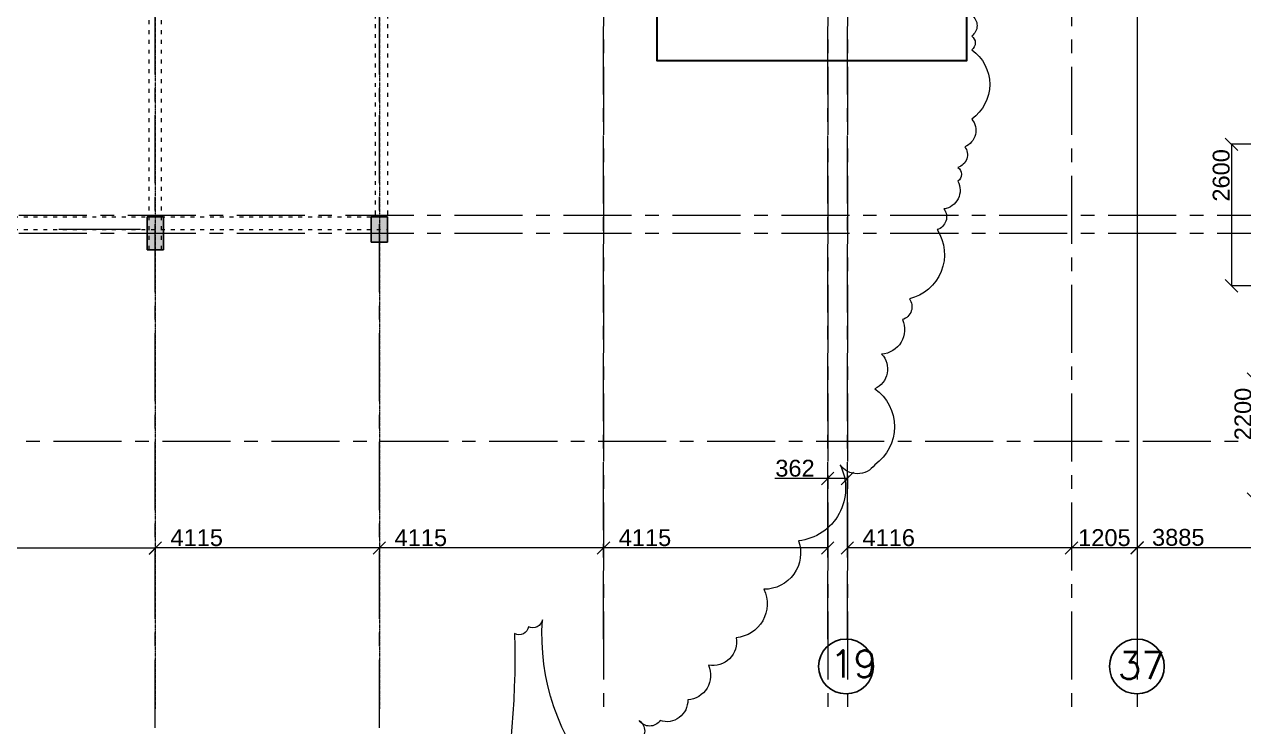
# Model space of a CAD drawing. Header units: inches. Extents: x 719368 to 6315912, y -2624014 to 446967.
# Drawn here: x 5497823 to 5520208, y -2127265 to -2114368 of the extents above; entities that cross this region are included whole.
import ezdxf

# ---------------------------------------------------------------- set-up
doc = ezdxf.new("R2010")
doc.units = ezdxf.units.IN
doc.header["$LTSCALE"] = 20
doc.header["$MEASUREMENT"] = 0
doc.header["$PDMODE"] = 3
for name, pattern in [('ACAD_ISO03W100', [30, 12, -18]), ('CENTER', [2, 1.25, -0.25, 0.25, -0.25]), ('CENTER2', [1.125, 0.75, -0.125, 0.125, -0.125])]:
    doc.linetypes.add(name, pattern=pattern)
doc.layers.get('0').update_dxf_attribs({"color": 51, "lineweight": 30})
doc.layers.get('Defpoints').update_dxf_attribs({"lineweight": 25})
for name, color, linetype, lineweight in [('COLUMN', 2, 'Continuous', 25), ('DIM', 7, 'Continuous', 13), ('GRID', 202, 'CENTER', 5), ('HIDDEN', 181, 'ACAD_ISO03W100', 18), ('STAIR', 4, 'Continuous', 25), ('WALL', 1, 'Continuous', 18), ('Window-Wall', 7, 'Continuous', 20)]:
    doc.layers.add(name, color=color, linetype=linetype, lineweight=lineweight)
doc.layers.add('grid text', color=140, linetype='Continuous')
doc.styles.add('BOLD', font='arial.ttf')
doc.styles.add('Tabrej', font='romans.shx')
doc.dimstyles.new('PL1', dxfattribs={"dimtxt": 275, "dimasz": 230, "dimexe": 0.18, "dimexo": 12, "dimgap": 30, "dimtad": 1, "dimjust": 1, "dimdec": 0, "dimzin": 0, "dimdsep": 46, "dimtxsty": 'BOLD', "dimblk": 'OBLIQUE', "dimcen": 0.09, "dimclrd": 256, "dimclre": 256, "dimadec": 0, "dimazin": 0, "dimtfac": 1, "dimtdec": 0, "dimtofl": 0, "dimtmove": 0, "dimatfit": 3, "dimfxl": 0, "dimtolj": 1, "dimtzin": 0, "dimlwd": -1, "dimlwe": -1, "dimarcsym": 0})

# ---------------------------------------------------------------- blocks, each defined once
blk = doc.blocks.new('C2')
at = {"layer": 'COLUMN'}
h = blk.add_hatch(color=7, dxfattribs=at)
h.dxf.hatch_style = 1
h.paths.add_polyline_path([(0.3, 0), (0, 0), (0, -0.6), (0.3, -0.6)])
for p, q in [((0, 0), (0, -0.6)), ((0.3, 0), (0, 0)), ((0.3, -0.6), (0.3, 0)), ((0, -0.6), (0.3, -0.6))]:
    blk.add_line(p, q, dxfattribs=at)
blk = doc.blocks.new('CU')
at = {"layer": 'WALL', "linetype": 'CENTER2'}
h = blk.add_hatch(color=256, dxfattribs=at)
h.dxf.hatch_style = 1
h.paths.add_polyline_path([(0, 0.035), (0, -0.265), (0.46, -0.265), (0.46, 0.035)])
at = {"layer": 'COLUMN', "linetype": 'CENTER2'}
blk.add_lwpolyline([(0, 0.035), (0, -0.265), (0.46, -0.265), (0.46, 0.035), (0, 0.035)], dxfattribs=at)
blk = doc.blocks.new('_Oblique')
at = {"layer": 'STAIR', "color": 0, "lineweight": -2}
blk.add_line((-0.5, -0.5), (0.5, 0.5), dxfattribs=at)
blk = doc.blocks.new('*D522')
at = {"layer": 'Defpoints', "color": 0}
for p in [(5496112, -2123984), (5500227, -2123984), (5500227, -2123986)]:
    blk.add_point(p, dxfattribs=at)
at = {"layer": 'DIM'}
for p, q in [((5496112, -2123996), (5496112, -2123986)), ((5500227, -2123986), (5496112, -2123986)), ((5500227, -2123996), (5500227, -2123986))]:
    blk.add_line(p, q, dxfattribs=at)
at = {"layer": 'DIM', "xscale": 230, "yscale": 230, "zscale": 230, "rotation": 180}
blk.add_blockref('_Oblique', (5496112, -2123986), dxfattribs=at)
at = {"layer": 'DIM', "xscale": 230, "yscale": 230, "zscale": 230}
blk.add_blockref('_Oblique', (5500227, -2123986), dxfattribs=at)
at = {"layer": 'DIM', "color": 0, "insert": (5496872, -2123798), "char_height": 310, "attachment_point": 5, "style": 'BOLD'}
blk.add_mtext('\\A1;4115', dxfattribs=at)
blk = doc.blocks.new('*D523')
at = {"layer": 'Defpoints', "color": 0}
for p in [(5500227, -2123984), (5504341, -2123984), (5504341, -2123984)]:
    blk.add_point(p, dxfattribs=at)
at = {"layer": 'DIM'}
for p, q in [((5500227, -2123972), (5500227, -2123984)), ((5504341, -2123984), (5500227, -2123984)), ((5504341, -2123972), (5504341, -2123984))]:
    blk.add_line(p, q, dxfattribs=at)
at = {"layer": 'DIM', "xscale": 230, "yscale": 230, "zscale": 230, "rotation": 180}
blk.add_blockref('_Oblique', (5500227, -2123984), dxfattribs=at)
at = {"layer": 'DIM', "xscale": 230, "yscale": 230, "zscale": 230}
blk.add_blockref('_Oblique', (5504341, -2123984), dxfattribs=at)
at = {"layer": 'DIM', "color": 0, "insert": (5500987, -2123796), "char_height": 310, "attachment_point": 5, "style": 'BOLD'}
blk.add_mtext('\\A1;4115', dxfattribs=at)
blk = doc.blocks.new('*D524')
at = {"layer": 'Defpoints', "color": 0}
for p in [(5504341, -2123984), (5508457, -2123984), (5508457, -2123984)]:
    blk.add_point(p, dxfattribs=at)
at = {"layer": 'DIM'}
for p, q in [((5504341, -2123972), (5504341, -2123984)), ((5508457, -2123984), (5504341, -2123984)), ((5508457, -2123972), (5508457, -2123984))]:
    blk.add_line(p, q, dxfattribs=at)
at = {"layer": 'DIM', "xscale": 230, "yscale": 230, "zscale": 230, "rotation": 180}
blk.add_blockref('_Oblique', (5504341, -2123984), dxfattribs=at)
at = {"layer": 'DIM', "xscale": 230, "yscale": 230, "zscale": 230}
blk.add_blockref('_Oblique', (5508457, -2123984), dxfattribs=at)
at = {"layer": 'DIM', "color": 0, "insert": (5505102, -2123796), "char_height": 310, "attachment_point": 5, "style": 'BOLD'}
blk.add_mtext('\\A1;4115', dxfattribs=at)
blk = doc.blocks.new('*D525')
at = {"layer": 'Defpoints', "color": 0}
for p in [(5508457, -2123984), (5512572, -2123984), (5512572, -2123984)]:
    blk.add_point(p, dxfattribs=at)
at = {"layer": 'DIM'}
for p, q in [((5508457, -2123972), (5508457, -2123984)), ((5512572, -2123984), (5508457, -2123984)), ((5512572, -2123972), (5512572, -2123984))]:
    blk.add_line(p, q, dxfattribs=at)
at = {"layer": 'DIM', "xscale": 230, "yscale": 230, "zscale": 230, "rotation": 180}
blk.add_blockref('_Oblique', (5508457, -2123984), dxfattribs=at)
at = {"layer": 'DIM', "xscale": 230, "yscale": 230, "zscale": 230}
blk.add_blockref('_Oblique', (5512572, -2123984), dxfattribs=at)
at = {"layer": 'DIM', "color": 0, "insert": (5509217, -2123796), "char_height": 310, "attachment_point": 5, "style": 'BOLD'}
blk.add_mtext('\\A1;4115', dxfattribs=at)
blk = doc.blocks.new('*D526')
at = {"layer": 'Defpoints', "color": 0}
for p in [(5512933, -2122709), (5512572, -2123984), (5512933, -2123984)]:
    blk.add_point(p, dxfattribs=at)
at = {"layer": 'DIM'}
for p, q in [((5512572, -2122709), (5511600, -2122709)), ((5512572, -2123972), (5512572, -2122709)), ((5512933, -2122709), (5512572, -2122709)), ((5512933, -2123972), (5512933, -2122709))]:
    blk.add_line(p, q, dxfattribs=at)
at = {"layer": 'DIM', "xscale": 230, "yscale": 230, "zscale": 230, "rotation": 180}
blk.add_blockref('_Oblique', (5512572, -2122709), dxfattribs=at)
at = {"layer": 'DIM', "xscale": 230, "yscale": 230, "zscale": 230}
blk.add_blockref('_Oblique', (5512933, -2122709), dxfattribs=at)
at = {"layer": 'DIM', "color": 0, "insert": (5511971, -2122521), "char_height": 310, "attachment_point": 5, "style": 'BOLD'}
blk.add_mtext('\\A1;362', dxfattribs=at)
blk = doc.blocks.new('*D527')
at = {"layer": 'Defpoints', "color": 0}
for p in [(5512933, -2123984), (5517049, -2123984), (5517049, -2123984)]:
    blk.add_point(p, dxfattribs=at)
at = {"layer": 'DIM'}
for p, q in [((5512933, -2123972), (5512933, -2123984)), ((5517049, -2123984), (5512933, -2123984)), ((5517049, -2123972), (5517049, -2123984))]:
    blk.add_line(p, q, dxfattribs=at)
at = {"layer": 'DIM', "xscale": 230, "yscale": 230, "zscale": 230, "rotation": 180}
blk.add_blockref('_Oblique', (5512933, -2123984), dxfattribs=at)
at = {"layer": 'DIM', "xscale": 230, "yscale": 230, "zscale": 230}
blk.add_blockref('_Oblique', (5517049, -2123984), dxfattribs=at)
at = {"layer": 'DIM', "color": 0, "insert": (5513692, -2123796), "char_height": 310, "attachment_point": 5, "style": 'BOLD'}
blk.add_mtext('\\A1;4116', dxfattribs=at)
blk = doc.blocks.new('*D592')
at = {"layer": 'Defpoints', "color": 0}
for p in [(5520839, -2120885), (5520385, -2123085), (5520839, -2123085)]:
    blk.add_point(p, dxfattribs=at)
at = {"layer": 'DIM'}
for p, q in [((5520827, -2120885), (5520385, -2120885)), ((5520385, -2120885), (5520385, -2123085)), ((5520827, -2123085), (5520385, -2123085))]:
    blk.add_line(p, q, dxfattribs=at)
at = {"layer": 'DIM', "xscale": 230, "yscale": 230, "zscale": 230}
for p, rotation in [((5520385, -2120885), 90), ((5520385, -2123085), 270)]:
    blk.add_blockref('_Oblique', p, dxfattribs=dict(at, rotation=rotation))
at = {"layer": 'DIM', "color": 0, "insert": (5520197, -2121523), "char_height": 310, "attachment_point": 5, "rotation": 90, "style": 'BOLD'}
blk.add_mtext('\\A1;2200', dxfattribs=at)
blk = doc.blocks.new('*D600')
at = {"layer": 'Defpoints', "color": 0}
for p in [(5520515, -2116570), (5519985, -2119170), (5520515, -2119170)]:
    blk.add_point(p, dxfattribs=at)
at = {"layer": 'DIM'}
for p, q in [((5520503, -2116570), (5519985, -2116570)), ((5519985, -2116570), (5519985, -2119170)), ((5520503, -2119170), (5519985, -2119170))]:
    blk.add_line(p, q, dxfattribs=at)
at = {"layer": 'DIM', "xscale": 230, "yscale": 230, "zscale": 230}
for p, rotation in [((5519985, -2116570), 90), ((5519985, -2119170), 270)]:
    blk.add_blockref('_Oblique', p, dxfattribs=dict(at, rotation=rotation))
at = {"layer": 'DIM', "color": 0, "insert": (5519797, -2117141), "char_height": 310, "attachment_point": 5, "rotation": 90, "style": 'BOLD'}
blk.add_mtext('\\A1;2600', dxfattribs=at)
blk = doc.blocks.new('*D497')
at = {"layer": 'Defpoints', "color": 0}
for p in [(5517049, -2123984), (5518254, -2123984), (5518254, -2123984)]:
    blk.add_point(p, dxfattribs=at)
at = {"layer": 'DIM'}
for p, q in [((5517049, -2123972), (5517049, -2123984)), ((5518254, -2123984), (5517049, -2123984)), ((5518254, -2123972), (5518254, -2123984))]:
    blk.add_line(p, q, dxfattribs=at)
at = {"layer": 'DIM', "xscale": 230, "yscale": 230, "zscale": 230, "rotation": 180}
blk.add_blockref('_Oblique', (5517049, -2123984), dxfattribs=at)
at = {"layer": 'DIM', "xscale": 230, "yscale": 230, "zscale": 230}
blk.add_blockref('_Oblique', (5518254, -2123984), dxfattribs=at)
at = {"layer": 'DIM', "color": 0, "insert": (5517652, -2123796), "char_height": 310, "attachment_point": 5, "style": 'BOLD'}
blk.add_mtext('\\A1;1205', dxfattribs=at)
blk = doc.blocks.new('*D498')
at = {"layer": 'Defpoints', "color": 0}
for p in [(5518254, -2123388), (5522139, -2123388), (5522139, -2123979)]:
    blk.add_point(p, dxfattribs=at)
at = {"layer": 'DIM'}
for p, q in [((5518254, -2123400), (5518254, -2123979)), ((5522139, -2123400), (5522139, -2123979)), ((5522139, -2123979), (5518254, -2123979))]:
    blk.add_line(p, q, dxfattribs=at)
at = {"layer": 'DIM', "xscale": 230, "yscale": 230, "zscale": 230, "rotation": 180}
blk.add_blockref('_Oblique', (5518254, -2123979), dxfattribs=at)
at = {"layer": 'DIM', "xscale": 230, "yscale": 230, "zscale": 230}
blk.add_blockref('_Oblique', (5522139, -2123979), dxfattribs=at)
at = {"layer": 'DIM', "color": 0, "insert": (5519008, -2123791), "char_height": 310, "attachment_point": 5, "style": 'BOLD'}
blk.add_mtext('\\A1;3885', dxfattribs=at)

msp = doc.modelspace()

# ---------------------------------------------------------------- linework, layer by layer
at = {"color": 0}
msp.add_lwpolyline([(5509442.347, -2091973.0641), (5515122.3535, -2091973.0641), (5515122.3535, -2115035.2942), (5509442.347, -2115035.2942)], close=True, dxfattribs=at)
at = {"layer": 'DIM'}
for points in [[(5515215.2097, -2114200.8116, -0.52056705), (5515215.2097, -2114581.8221, -0.52056705), (5515215.2097, -2114835.8269, -0.52056705), (5515215.2097, -2116105.8705, -0.52056705), (5515088.0648, -2116613.8802, -0.52056705), (5514960.9199, -2116994.8971, -0.52056705), (5514960.9199, -2117248.902, -0.52056705), (5514706.6468, -2117756.9181, -0.52056705), (5514579.5019, -2118137.9286, -0.52056705), (5514070.939, -2119407.9721, -0.52056705), (5513943.794, -2119788.9826, -0.52056705), (5513562.3593, -2120423.998, -0.52056705), (5513435.2311, -2121059.0198, -0.52056705), (5513435.2311, -2122456.0625, -0.52056705), (5512799.5233, -2122456.0625, -0.52056705), (5512036.6705, -2123853.1053, -0.52056705), (5511400.9626, -2124742.1319, -0.52056705), (5510892.383, -2125631.1585, -0.52056705), (5510383.8201, -2126139.1747, -0.52056705), (5510002.402, -2126774.1964, -0.52056705), (5509493.8391, -2127155.2069, -0.52056705), (5509112.4044, -2127155.2069, -0.52056705), (5509112.4044, -2127536.2174, -0.52056705)], [(5508349.5516, -2128298.2448, -0.1973202568), (5507332.4257, -2125302.8337, -0.52056705), (5507078.1359, -2125429.8393, -0.52056705), (5506823.8628, -2125556.845, -0.0611204244), (5506442.4281, -2129441.2763, -0.52056705)]]:
    msp.add_lwpolyline(points, format="xyb", dxfattribs=at)
at = {"layer": 'GRID', "ltscale": 50}
for p, q in [((5500226.5858, -2129286.9875), (5500226.5858, -2085956.4181)), ((5504341.5858, -2129286.9875), (5504341.5858, -2085956.4181)), ((5508456.5858, -2125656.561), (5508456.5858, -2085956.4181)), ((5512571.5858, -2125656.412), (5512571.5858, -2086547.6076)), ((5512934.0858, -2125656.412), (5512934.0858, -2086547.6076)), ((5512934.0858, -2125656.412), (5512934.0858, -2086547.6076)), ((5508456.5858, -2087148.5707), (5508456.5858, -2126935.9243)), ((5512571.5858, -2087148.5707), (5512571.5858, -2126935.9243)), ((5512934.0858, -2087148.5707), (5512934.0858, -2126935.9243)), ((5517049.0858, -2087148.5707), (5517049.0858, -2126935.9243)), ((5518254.0858, -2087148.5707), (5518254.0858, -2126935.9243)), ((5518254.1085, -2104090.1), (5518254.1085, -2125656.412)), ((5435720.6711, -2117870.4354), (5551358.5285, -2117870.4354)), ((5435720.6711, -2118205.4344), (5551358.5285, -2118205.4344)), ((5436358.4024, -2122020.4354), (5551358.5285, -2122020.4354))]:
    msp.add_line(p, q, dxfattribs=at)
at = {"layer": 'GRID', "ltscale": 0.05}
for p, q in [((5500226.5858, -2087148.5707), (5500226.5858, -2126935.9243)), ((5504341.5858, -2087148.5707), (5504341.5858, -2126935.9243))]:
    msp.add_line(p, q, dxfattribs=at)
at = {"layer": 'grid text', "color": 190}
msp.add_circle((5512908.2751, -2126159.3565), 503.6064, dxfattribs=at)
at = {"layer": 'grid text'}
msp.add_circle((5518248.5487, -2126159.9877), 503.6064, dxfattribs=at)
at = {"layer": 'HIDDEN', "linetype": 'ACAD_ISO03W100', "ltscale": 0.3}
for p, q in [((5500111.5858, -2118505.4344), (5500111.5858, -2111605.3437)), ((5500341.5858, -2118505.4344), (5500341.5858, -2111605.3437)), ((5504261.5858, -2112205.389), (5504261.5858, -2117905.4344)), ((5504491.5858, -2112205.389), (5504491.5858, -2117905.4344)), ((5487731.5858, -2117905.4344), (5504491.5858, -2117905.4344)), ((5487731.5858, -2118135.4344), (5504491.5858, -2118135.4344))]:
    msp.add_line(p, q, dxfattribs=at)
at = {"layer": 'Window-Wall'}
msp.add_line((5499956.8474, -2118135.4351), (5498456.8474, -2118135.4351), dxfattribs=at)

# ---------------------------------------------------------------- block references
at = {"color": 5, "xscale": -1000, "yscale": 1000, "zscale": 1000, "rotation": 180}
msp.add_blockref('C2', (5500076.5858, -2118505.4344), dxfattribs=at)
at = {"linetype": 'CENTER2', "xscale": -1000, "yscale": 1000, "zscale": 1000, "rotation": 270}
msp.add_blockref('CU', (5504456.5858, -2118365.4344), dxfattribs=at)

# ---------------------------------------------------------------- texts
at = {"layer": 'grid text', "color": 190, "insert": (5512617.6102, -2125863.0751), "char_height": 500, "attachment_point": 1, "style": 'Tabrej'}
msp.add_mtext_dynamic_manual_height_columns('19', width=0.5, gutter_width=24, heights=[0], dxfattribs=at)
at = {"layer": 'grid text', "insert": (5517900.1125, -2125891.471), "char_height": 500, "attachment_point": 1, "style": 'Tabrej'}
msp.add_mtext_dynamic_manual_height_columns('37', width=0.5, gutter_width=24, heights=[0], dxfattribs=at)

# ---------------------------------------------------------------- dimensions: what is measured, and where the dimension line sits
at = {"layer": 'DIM'}
for base, p1, p2, picture, middle in [((5519984.8079, -2119170.4344), (5520515.2767, -2116570.4344), (5520515.2767, -2119170.4344), '*D600', (5519984.8079, -2117141.2691)), ((5520385.0812, -2123085.4344), (5520839.0861, -2120885.4344), (5520839.0861, -2123085.4344), '*D592', (5520385.0812, -2121522.7061))]:
    dim = msp.add_linear_dim(base=base, p1=p1, p2=p2, angle=270, dimstyle='PL1', override={"dimtxt": 310}, dxfattribs=at)
    dim.commit()
    dim.dimension.update_dxf_attribs({"geometry": picture, "text_midpoint": middle, "dimtype": 160})
for base, p1, p2, picture, middle in [((5512933.2877, -2122709.0814), (5512571.5858, -2123984.2551), (5512933.2877, -2123984.2551), '*D526', (5511970.8184, -2122520.698)), ((5522139.0873, -2123979.2551), (5518254.0858, -2123388.0472), (5522139.0873, -2123388.0472), '*D498', (5519008.0285, -2123790.8717)), ((5500226.5858, -2123985.9615), (5496111.5858, -2123984.2551), (5500226.5858, -2123984.2551), '*D522', (5496871.8723, -2123797.6838)), ((5504341.2877, -2123984.2551), (5500226.5858, -2123984.2551), (5504341.2877, -2123984.2551), '*D523', (5500986.8723, -2123795.9774)), ((5508456.5858, -2123984.2551), (5504341.2877, -2123984.2551), (5508456.5858, -2123984.2551), '*D524', (5505101.5742, -2123795.9774)), ((5512571.5858, -2123984.2551), (5508456.5858, -2123984.2551), (5512571.5858, -2123984.2551), '*D525', (5509216.8722, -2123795.9774)), ((5517049.0858, -2123984.2551), (5512933.2877, -2123984.2551), (5517049.0858, -2123984.2551), '*D527', (5513692.3055, -2123795.9774)), ((5518254.0858, -2123984.2551), (5517049.0858, -2123984.2551), (5518254.0858, -2123984.2551), '*D497', (5517651.5858, -2123795.9774))]:
    dim = msp.add_linear_dim(base=base, p1=p1, p2=p2, dimstyle='PL1', override={"dimtxt": 310}, dxfattribs=at)
    dim.commit()
    dim.dimension.update_dxf_attribs({"geometry": picture, "text_midpoint": middle})

doc.saveas('drawing.dxf')
